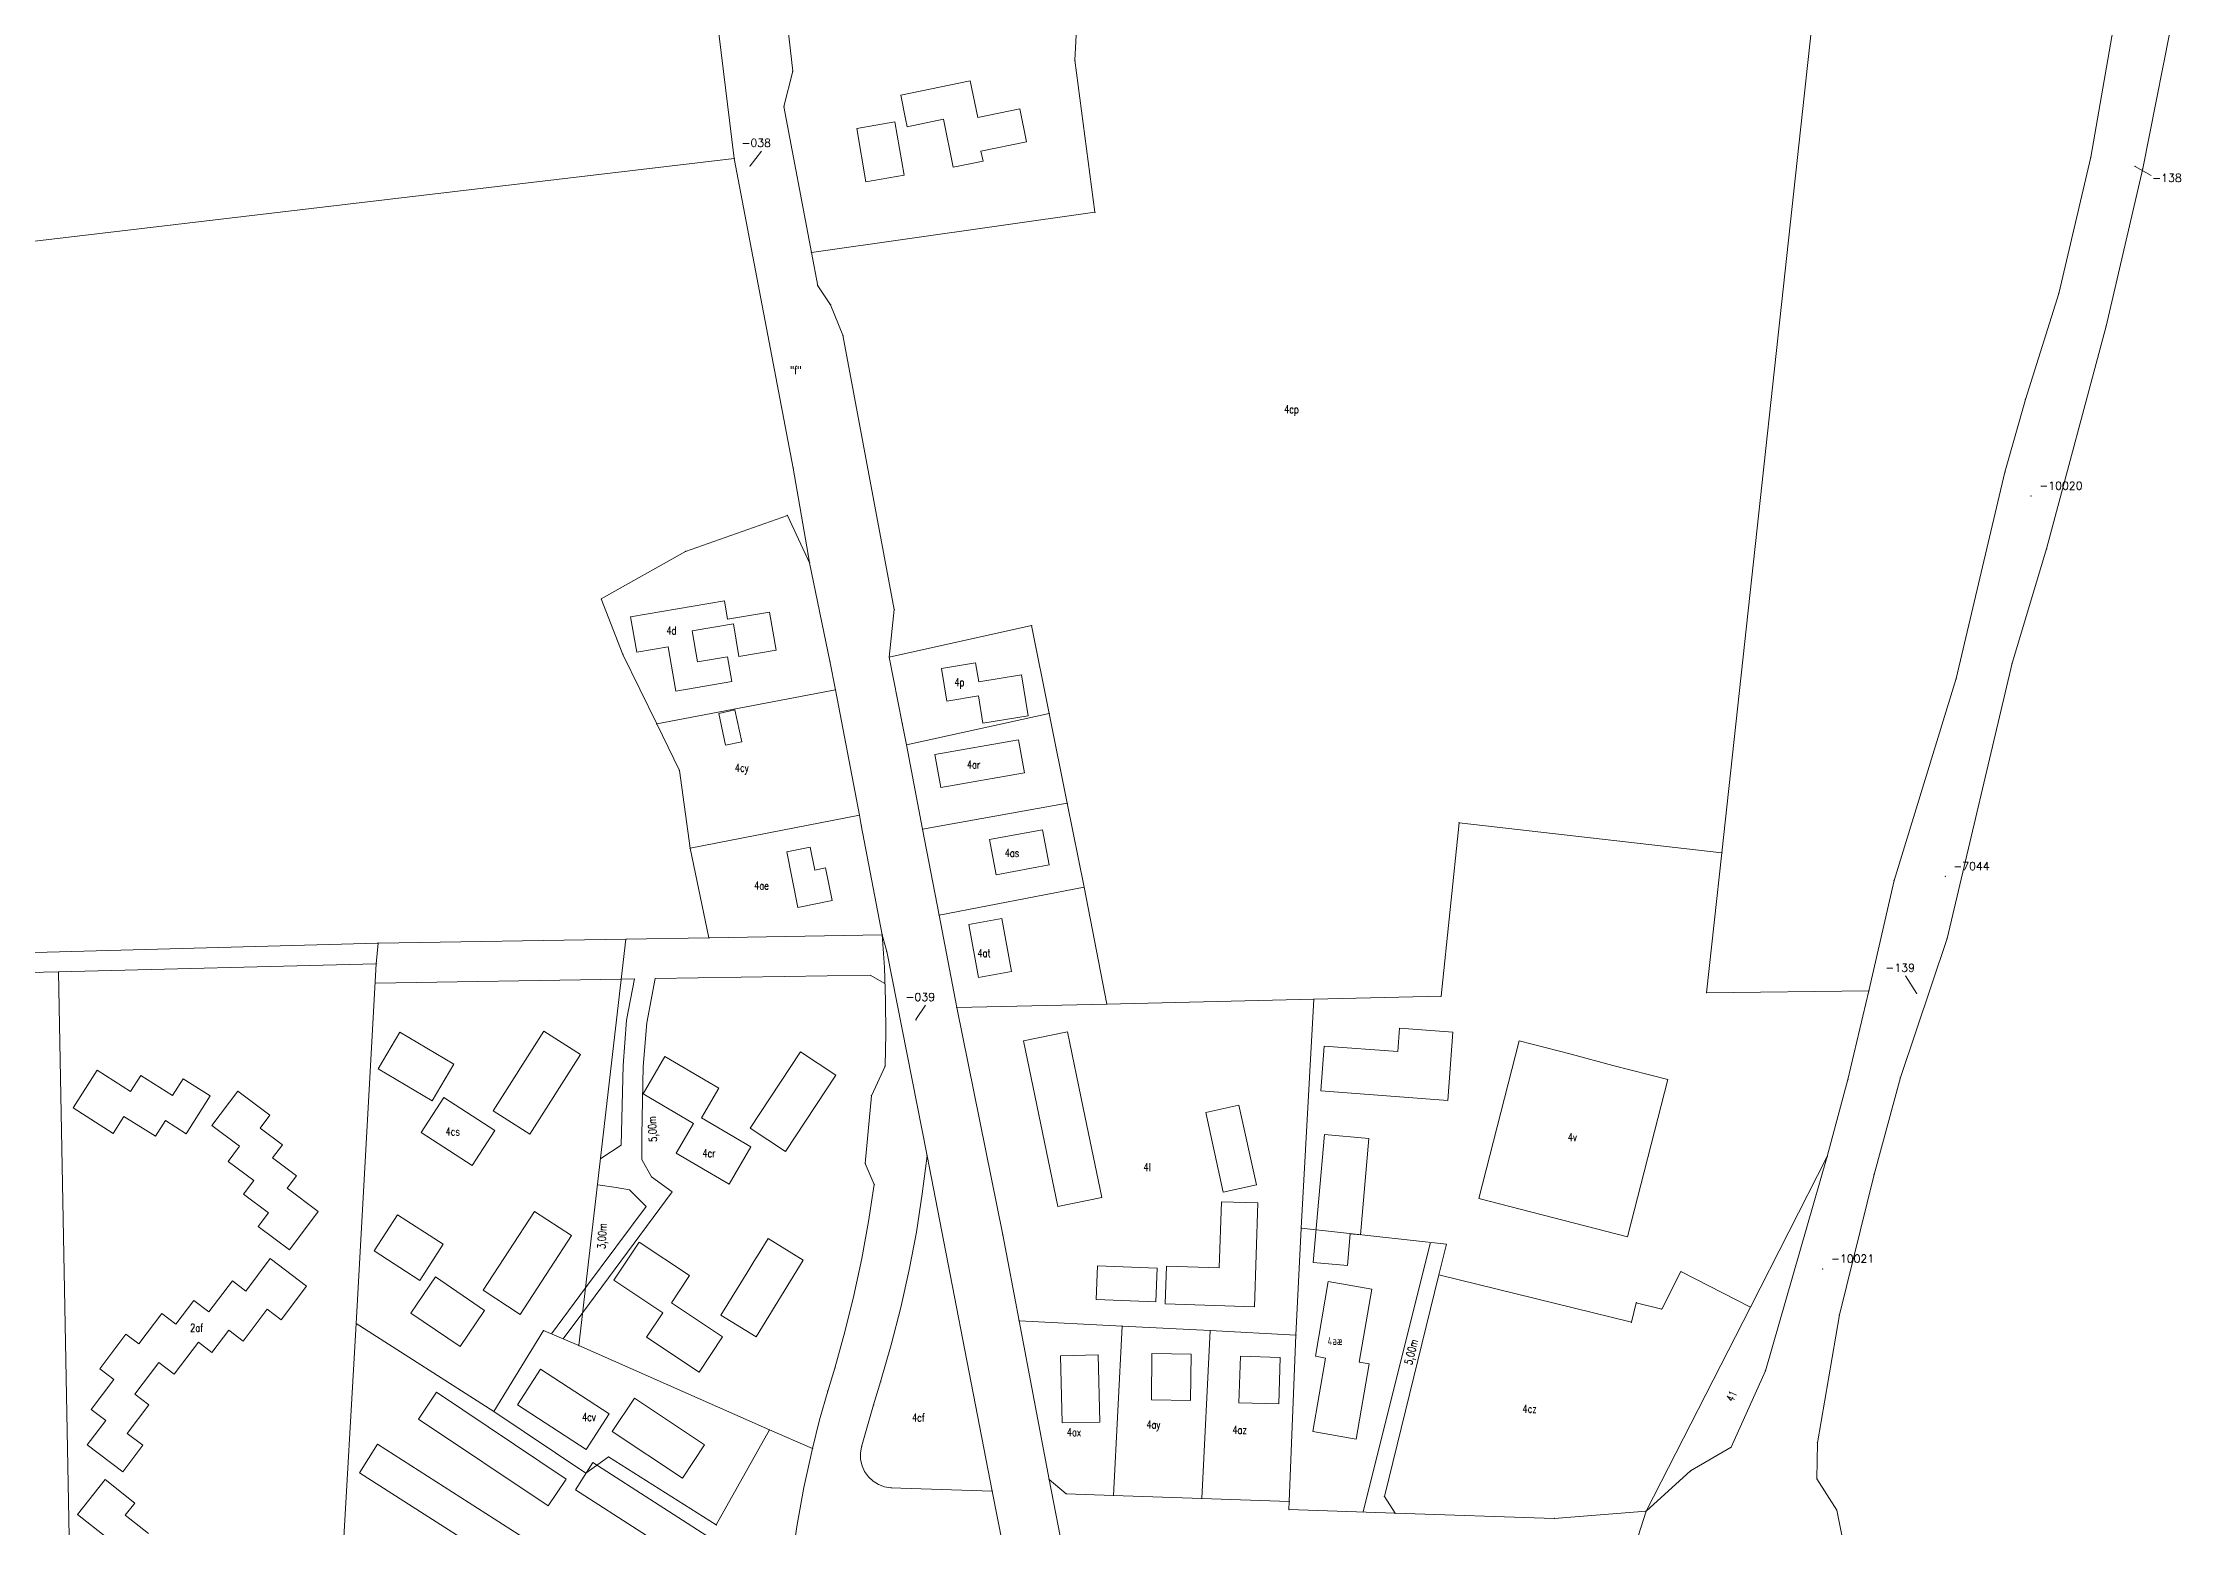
# Model space of a CAD drawing. Header units: millimetres. Extents: x 672113 to 680957, y 6130092 to 6137781.
# Drawn here: x 674643 to 675178, y 6131656 to 6132027 of the extents above; entities that cross this region are included whole.
import ezdxf

# ---------------------------------------------------------------- set-up
doc = ezdxf.new("R2010")
doc.units = ezdxf.units.MM
doc.header["$LTSCALE"] = 0.5
for name, color, linetype, lineweight in [('ADMN_GR', 1, 'Continuous', 5), ('bygning', 1, 'Continuous', 5), ('MILJOE', 1, 'Continuous', 5), ('OPTAGETVEJ', 1, 'Continuous', 5), ('skel', 142, 'Continuous', 5), ('SKELKREDS', 1, 'Continuous', 5), ('SKELPKT', 1, 'Continuous', 5)]:
    doc.layers.add(name, color=color, linetype=linetype, lineweight=lineweight)
for name, color, linetype, lineweight, plot in [('FIKS_PILE', 9, 'Continuous', 5, False), ('FIKS_TEKST', 6, 'Continuous', 5, False), ('FIKSPUNKT', 1, 'Continuous', 5, False)]:
    doc.layers.add(name, color=color, linetype=linetype, lineweight=lineweight, plot=plot)
doc.layers.add('MATRNR', color=12, linetype='Continuous')
doc.styles.get("Standard").update_dxf_attribs({"font": 'romans.shx', "width": 0.75})

# ---------------------------------------------------------------- blocks, each defined once
blk = doc.blocks.new('270552_270552.DWG_FMEBLOCK58')
at = {"layer": 'FIKS_PILE', "color": 6}
blk.add_line((1.41, 1.85), (-1.41, -1.85), dxfattribs=at)
blk = doc.blocks.new('270552_270552.DWG_FMEBLOCK60')
at = {"layer": 'FIKS_PILE', "color": 6}
blk.add_line((1.21, 1.8), (-1.21, -1.8), dxfattribs=at)
blk = doc.blocks.new('270552_270552.DWG_FMEBLOCK70')
at = {"layer": 'FIKS_PILE', "color": 6}
blk.add_line((-1.38, 2.16), (1.38, -2.16), dxfattribs=at)
blk = doc.blocks.new('270552_270552.DWG_FMEBLOCK71')
at = {"layer": 'FIKS_PILE', "color": 6}
blk.add_line((2.02, -1.12), (-2.02, 1.12), dxfattribs=at)

msp = doc.modelspace()

# ---------------------------------------------------------------- linework, layer by layer
at = {"layer": 'ADMN_GR', "color": 220}
for p, q in [((675070.18, 6131710.96), (675089.41, 6131748.56)), ((675089.41, 6131748.56), (675073.93, 6131695.05)), ((674978.7, 6131663.67), (674992.32, 6131719)), ((674992.32, 6131719), (675040.46, 6131707.18)), ((675048.03, 6131710.47), (675052.82, 6131719.84)), ((675052.82, 6131719.84), (675070.18, 6131710.96)), ((675040.46, 6131707.18), (675041.65, 6131712.04)), ((675041.65, 6131712.04), (675048.03, 6131710.47)), ((675073.93, 6131695.05), (675065.38, 6131675.95)), ((675065.38, 6131675.95), (675055.25, 6131670.02)), ((675055.25, 6131670.02), (675044.12, 6131660)), ((674978.7, 6131663.67), (674981.37, 6131659.44)), ((675021.18, 6131658.16), (674981.37, 6131659.44)), ((675021.18, 6131658.16), (675044.12, 6131660))]:
    msp.add_line(p, q, dxfattribs=at)
at = {"layer": 'bygning'}
for points in [[(674870.96, 6131995.8, 44.38), (674878.39, 6131997.33, 44.39), (674877.88, 6131999.83, 44.38), (674889.29, 6132002.18, 44.39), (674887.59, 6132010.42, 44.38), (674877.07, 6132008.25, 44.38), (674875.18, 6132017.39, 44.37), (674857.81, 6132013.8, 44.36), (674859.02, 6132007.94, 44.37), (674859.44, 6132005.92, 44.37), (674868.49, 6132007.79, 44.37)], [(674870.96, 6131995.8, 44.38), (674878.39, 6131997.33, 44.39), (674877.88, 6131999.83, 44.38), (674889.29, 6132002.18, 44.39), (674887.59, 6132010.42, 44.38), (674877.07, 6132008.25, 44.38), (674875.18, 6132017.39, 44.37), (674857.81, 6132013.8, 44.36), (674859.02, 6132007.94, 44.37), (674859.44, 6132005.92, 44.37), (674868.49, 6132007.79, 44.37)], [(674849.11, 6131992.18, 44.73), (674858.64, 6131993.81, 44.74), (674856.35, 6132007.15, 44.73), (674846.83, 6132005.52, 44.72)], [(674849.11, 6131992.18, 44.73), (674858.64, 6131993.81, 44.74), (674856.35, 6132007.15, 44.73), (674846.83, 6132005.52, 44.72)], [(674815.61, 6131867.29, 44.92), (674814.54, 6131873.48, 45.02), (674806.99, 6131872.18, 45.01), (674805.65, 6131879.98, 45.01), (674815.98, 6131881.75, 44.99), (674817.38, 6131873.54, 44.99), (674826.65, 6131875.13, 45), (674825.02, 6131884.65, 44.99), (674814.53, 6131882.85, 44.98), (674813.74, 6131887.5, 44.98), (674790.3, 6131883.48, 44.94), (674791.82, 6131874.65, 44.95), (674799.66, 6131876, 44.93), (674801.57, 6131864.88, 44.94)], [(674878.37, 6131856.89, 46.24), (674889.71, 6131858.75, 46.24), (674888.03, 6131869, 46.23), (674877.31, 6131867.24, 47.03), (674876.54, 6131871.94, 47.05), (674867.98, 6131870.54, 47.04), (674869.31, 6131862.39, 47.05), (674877.25, 6131863.69, 47.06)], [(674878.37, 6131856.89, 46.24), (674889.71, 6131858.75, 46.24), (674888.03, 6131869, 46.23), (674877.31, 6131867.24, 47.03), (674876.54, 6131871.94, 47.05), (674867.98, 6131870.54, 47.04), (674869.31, 6131862.39, 47.05), (674877.25, 6131863.69, 47.06)], [(674812.31, 6131859.33, 42.56), (674814.04, 6131851.35, 42.56), (674818.06, 6131852.22, 42.56), (674816.33, 6131860.2, 42.56)], [(674866.38, 6131849.03, 45.95), (674867.82, 6131840.82, 46.01), (674888.72, 6131844.48, 46.02), (674887.28, 6131852.7, 46.01)], [(674866.38, 6131849.03, 45.95), (674867.82, 6131840.82, 46.01), (674888.72, 6131844.48, 46.02), (674887.28, 6131852.7, 46.01)], [(674881.68, 6131818.98, 46.76), (674894.94, 6131821.47, 46.77), (674893.29, 6131830.27, 46.76), (674880.03, 6131827.79, 46.75)], [(674881.68, 6131818.98, 46.76), (674894.94, 6131821.47, 46.77), (674893.29, 6131830.27, 46.76), (674880.03, 6131827.79, 46.75)], [(674829.31, 6131824.75, 45.97), (674832.13, 6131810.82, 45.99), (674840.67, 6131812.55, 45.99), (674839.02, 6131820.7, 45.98), (674836.36, 6131820.16, 45.98), (674835.19, 6131825.94, 45.97)], [(674883.11, 6131808.07, 47.49), (674874.84, 6131806.58, 47.49), (674877.23, 6131793.36, 47.53), (674885.5, 6131794.85, 47.53)], [(674883.11, 6131808.07, 47.49), (674874.84, 6131806.58, 47.49), (674877.23, 6131793.36, 47.53), (674885.5, 6131794.85, 47.53)], [(674740.67, 6131762.53, 46.17), (674746.1, 6131771.7, 46.17), (674732.6, 6131779.69, 46.16), (674727.17, 6131770.52, 46.16)], [(674777.81, 6131774.06, 46.86), (674768.65, 6131779.9, 46.85), (674755.95, 6131760, 46.86), (674765.11, 6131754.15, 46.87)], [(674899.48, 6131779.75, 50.58), (674888.51, 6131777.47, 50.63), (674897.11, 6131736.09, 50.67), (674908.08, 6131738.37, 50.64), (674903.42, 6131760.77, 50.61)], [(674899.48, 6131779.75, 50.58), (674888.51, 6131777.47, 50.63), (674897.11, 6131736.09, 50.67), (674908.08, 6131738.37, 50.64), (674903.42, 6131760.77, 50.61)], [(674962.83, 6131764.98, 49.24), (674994.59, 6131762.63, 49.26), (674995.85, 6131779.65, 48.65), (674982.49, 6131780.63, 48.64), (674982.06, 6131774.83, 48.67), (674963.66, 6131776.19, 49.3)], [(674962.83, 6131764.98, 49.24), (674994.59, 6131762.63, 49.26), (674995.85, 6131779.65, 48.65), (674982.49, 6131780.63, 48.64), (674982.06, 6131774.83, 48.67), (674963.66, 6131776.19, 49.3)], [(674841.61, 6131768.92, 46.75), (674832.73, 6131774.77, 46.74), (674820.15, 6131755.66, 46.75), (674829.04, 6131749.81, 46.76)], [(675025.37, 6131774.21, 54.98), (675012.42, 6131777.54, 49.46), (675002.29, 6131738.12, 49.49), (675039.5, 6131728.56, 49.5), (675049.59, 6131767.83, 49.5), (675035.82, 6131771.36, 55.33)], [(675025.37, 6131774.21, 54.98), (675012.42, 6131777.54, 49.46), (675002.29, 6131738.12, 49.49), (675039.5, 6131728.56, 49.5), (675049.59, 6131767.83, 49.5), (675035.82, 6131771.36, 55.33)], [(674650.97, 6131760.72, 42.15), (674660.96, 6131754.38, 42.15), (674663.66, 6131758.63, 42.78), (674671.52, 6131753.64, 43.03), (674674.02, 6131757.57, 43.56), (674679.18, 6131754.3, 43.56), (674685.2, 6131763.77, 43.56), (674678.49, 6131768.03, 43.56), (674675.83, 6131763.83, 44.93), (674667.87, 6131768.88, 42.96), (674665.31, 6131764.85, 44.36), (674656.96, 6131770.15, 42.75)], [(674801.71, 6131749.42, 46.74), (674814.9, 6131741.71, 46.76), (674820.35, 6131751.02, 46.75), (674808, 6131758.24, 47.59), (674812.36, 6131765.7, 47.02), (674798.87, 6131773.58, 47.06), (674793.42, 6131764.24, 47.06), (674806.05, 6131756.86, 47.33)], [(674685.66, 6131756.34, 43.73), (674692.53, 6131751.19, 45.56), (674689.68, 6131747.38, 43.91), (674696.11, 6131742.56, 45.38), (674693.58, 6131739.18, 43.31), (674699.77, 6131734.54, 44.57), (674697.22, 6131731.13, 42.96), (674705.02, 6131725.29, 43.1), (674712.21, 6131734.88, 43.17), (674704.47, 6131740.68, 44.47), (674706.79, 6131743.76, 43.45), (674700.83, 6131748.23, 44.65), (674703.27, 6131751.49, 43.41), (674697.7, 6131755.66, 44.96), (674700.15, 6131758.93, 43.63), (674692.11, 6131764.96, 43.66)], [(674737.98, 6131754.61, 46.15), (674750.71, 6131746.36, 46.19), (674756.36, 6131755.06, 46.19), (674743.63, 6131763.32, 46.18)], [(674946.72, 6131741.53, 48.47), (674942.34, 6131761.43, 48.48), (674934.06, 6131759.61, 48.47), (674938.43, 6131739.71, 48.49)], [(674946.72, 6131741.53, 48.47), (674942.34, 6131761.43, 48.48), (674934.06, 6131759.61, 48.47), (674938.43, 6131739.71, 48.49)], [(674972.72, 6131729.02, 51.16), (674974.84, 6131753.13, 50.73), (674963.73, 6131754.11, 48.7), (674960.91, 6131722.13, 48.75), (674969.48, 6131721.38, 48.76), (674970.17, 6131729.25, 50.05)], [(674972.72, 6131729.02, 51.16), (674974.84, 6131753.13, 50.73), (674963.73, 6131754.11, 48.7), (674960.91, 6131722.13, 48.75), (674969.48, 6131721.38, 48.76), (674970.17, 6131729.25, 50.05)], [(674947.09, 6131736.98, 48.5), (674937.96, 6131737.29, 48.49), (674937.41, 6131720.78, 48.51), (674924.23, 6131721.22, 48.5), (674923.91, 6131711.76, 48.51), (674946.22, 6131711.01, 48.52)], [(674947.09, 6131736.98, 48.5), (674937.96, 6131737.29, 48.49), (674937.41, 6131720.78, 48.51), (674924.23, 6131721.22, 48.5), (674923.91, 6131711.76, 48.51), (674946.22, 6131711.01, 48.52)], [(674737.64, 6131717.62, 44.01), (674743.48, 6131726.66, 43.72), (674732.03, 6131734.05, 43.76), (674726.19, 6131725.01, 44.05)], [(674753.44, 6131715.17, 44.46), (674762.71, 6131709.15, 44.48), (674775.51, 6131728.85, 44.49), (674766.24, 6131734.87, 44.46)], [(674786.13, 6131717.66, 45.16), (674798.35, 6131709.56, 45.95), (674794.27, 6131703.42, 44.97), (674807.43, 6131694.69, 45.32), (674813.3, 6131703.53, 45.34), (674800.49, 6131712.03, 46.13), (674805.02, 6131718.87, 45.17), (674792.46, 6131727.2, 45.15)], [(674812.88, 6131708.94, 45.44), (674821.67, 6131703.53, 45.45), (674833.45, 6131722.66, 45.44), (674824.65, 6131728.07, 45.43), (674822.43, 6131724.46, 45.43), (674821.14, 6131722.36, 45.43), (674819.6, 6131719.87, 45.43)], [(674700.24, 6131723.09, 42.18), (674694.1, 6131714.98, 42.47), (674690.78, 6131717.5, 41.48), (674684.9, 6131709.75, 41.66), (674681.11, 6131712.62, 40.74), (674676.61, 6131706.69, 41.2), (674673.1, 6131709.35, 39.97), (674667.35, 6131701.76, 41.02), (674664.17, 6131704.17, 39.51), (674657.61, 6131695.51, 39.76), (674661.13, 6131692.84, 40.32), (674655.47, 6131685.38, 39.02), (674659.11, 6131682.62, 39.65), (674654.49, 6131676.52, 38.53), (674663.35, 6131669.81, 38.56), (674668.37, 6131676.43, 38.56), (674664.48, 6131679.38, 39.93), (674669.88, 6131686.5, 39.2), (674666.36, 6131689.17, 40.04), (674672.37, 6131697.1, 40.29), (674676.24, 6131694.17, 39.55), (674682.29, 6131702.16, 40.81), (674685.66, 6131699.6, 39.97), (674689.89, 6131705.18, 41.48), (674693.45, 6131702.49, 40.53), (674699.46, 6131710.42, 42.25), (674702.92, 6131707.79, 41.24), (674709.31, 6131716.21, 41.76)], [(674921.95, 6131720.69, 48.42), (674907.04, 6131721.31, 48.43), (674906.69, 6131712.86, 48.44), (674921.6, 6131712.25, 48.43)], [(674921.95, 6131720.69, 48.42), (674907.04, 6131721.31, 48.43), (674906.69, 6131712.86, 48.44), (674921.6, 6131712.25, 48.43)], [(674741.49, 6131718.49, 43.99), (674735.36, 6131709.43, 44.02), (674747.69, 6131701.09, 44.06), (674753.82, 6131710.15, 44.03)], [(674960.81, 6131679.86, 48.86), (674971.65, 6131678, 48.87), (674974.87, 6131696.78, 48.86), (674972.41, 6131697.2, 49.35), (674975.54, 6131715.45, 49.36), (674964.65, 6131717.32, 49.38), (674961.45, 6131698.67, 49.39), (674963.96, 6131698.24, 49.71)], [(674960.81, 6131679.86, 48.86), (674971.65, 6131678, 48.87), (674974.87, 6131696.78, 48.86), (674972.41, 6131697.2, 49.35), (674975.54, 6131715.45, 49.36), (674964.65, 6131717.32, 49.38), (674961.45, 6131698.67, 49.39), (674963.96, 6131698.24, 49.71)], [(674779.17, 6131675.38, 42.47), (674784.97, 6131684.28, 42.49), (674767.79, 6131695.47, 42.47), (674761.99, 6131686.57, 42.48)], [(674907.61, 6131682.24, 46.81), (674907.2, 6131699.04, 46.8), (674897.76, 6131698.8, 46.79), (674898.17, 6131682.01, 46.83)], [(674907.61, 6131682.24, 46.81), (674907.2, 6131699.04, 46.8), (674897.76, 6131698.8, 46.79), (674898.17, 6131682.01, 46.83)], [(674930.26, 6131687.65, 47.93), (674930.39, 6131699.22, 47.95), (674920.58, 6131699.33, 47.94), (674920.46, 6131687.75, 47.98)], [(674930.26, 6131687.65, 47.93), (674930.39, 6131699.22, 47.95), (674920.58, 6131699.33, 47.94), (674920.46, 6131687.75, 47.98)], [(674942.36, 6131687.05, 48.12), (674952.33, 6131686.75, 48.13), (674952.69, 6131698.4, 48.12), (674942.72, 6131698.71, 48.11)], [(674942.36, 6131687.05, 48.12), (674952.33, 6131686.75, 48.13), (674952.69, 6131698.4, 48.12), (674942.72, 6131698.71, 48.11)], [(674774.22, 6131668, 41.88), (674741.82, 6131689.71, 41.87), (674737.31, 6131682.99, 41.87), (674769.71, 6131661.27, 41.91)], [(674791.24, 6131688.17, 42.24), (674785.73, 6131679.88, 42.24), (674803.23, 6131668.24, 42.26), (674808.75, 6131676.53, 42.26)], [(674727.05, 6131676.67, 40.5), (674722.5, 6131669.56, 40.5), (674759.94, 6131645.63, 40.55), (674764.49, 6131652.75, 40.54)], [(674780.87, 6131672.1, 42.01), (674776.49, 6131665.28, 41.91), (674809.67, 6131643.97, 42.08), (674814.05, 6131650.79, 42.07)]]:
    msp.add_polyline3d(points, close=True, dxfattribs=at)
msp.add_polyline3d([(674669.8, 6131654.39, 37.33), (674663.99, 6131658.98, 39.37), (674666.37, 6131661.99, 37.86), (674658.93, 6131667.88, 38), (674652.03, 6131659.17, 37.76), (674659.46, 6131653.29, 38.81)], dxfattribs=at)
at = {"layer": 'FIKSPUNKT', "color": 6}
for p in [(674820.15, 6131996.12), (675166.31, 6131996.03), (675140.37, 6131913.68), (675118.89, 6131818.6), (675111.76, 6131789.4), (674861.62, 6131782.75), (675088.3, 6131720.49)]:
    msp.add_point(p, dxfattribs=at)
at = {"layer": 'MILJOE', "color": 7}
for points in [[(674957.92, 6131730.71), (674994.2, 6131726.67), (674992.32, 6131719), (675040.46, 6131707.18), (675041.65, 6131712.04), (675048.03, 6131710.47), (675052.82, 6131719.84), (675070.18, 6131710.96), (675089.41, 6131748.56), (675094.58, 6131767.84), (675099.8, 6131790), (675059.26, 6131789.53), (675063.06, 6131824.47), (674997.37, 6131832), (674992.87, 6131788.66), (674961.04, 6131787.91)], [(675044.12, 6131660), (675070.18, 6131710.96), (675052.82, 6131719.84), (675048.03, 6131710.47), (675041.65, 6131712.04), (675040.46, 6131707.18), (674992.32, 6131719), (674978.7, 6131663.67), (674981.37, 6131659.44), (675021.18, 6131658.16)]]:
    msp.add_lwpolyline(points, close=True, dxfattribs=at)
at = {"layer": 'OPTAGETVEJ', "color": 8}
for p, q in [((674647.34, 6131794.73), (674628.62, 6131794.39)), ((674787.99, 6131792.91), (674726.45, 6131791.9)), ((674791.24, 6131792.96), (674787.99, 6131792.91)), ((674791.24, 6131792.96), (674789.28, 6131782.69)), ((674796.42, 6131793.05), (674794.32, 6131782.01)), ((674850.19, 6131793.95), (674796.42, 6131793.05)), ((674850.19, 6131793.95), (674853.85, 6131791.83)), ((674853.85, 6131791.83), (674853.88, 6131791.82)), ((674789.28, 6131782.69), (674788.41, 6131771.33)), ((674794.32, 6131782.01), (674793.48, 6131771.06)), ((674788.41, 6131771.33), (674787.95, 6131751.39)), ((674793.48, 6131771.06), (674793.09, 6131753.97)), ((674793.09, 6131753.97), (674793.14, 6131747.85)), ((674782.8, 6131748.11), (674782.85, 6131748.14)), ((674782.85, 6131748.14), (674787.95, 6131751.39)), ((674793.14, 6131747.85), (674795.49, 6131743.51)), ((674795.49, 6131743.51), (674800.66, 6131739.76)), ((674800.66, 6131739.76), (674778.35, 6131709.63)), ((674782.09, 6131741.52), (674782.04, 6131741.52)), ((674786.72, 6131740.89), (674782.09, 6131741.52)), ((674790.03, 6131740.29), (674786.72, 6131740.89)), ((674794.19, 6131736.13), (674790.03, 6131740.29)), ((674794.19, 6131736.13), (674779.05, 6131715.75)), ((674990.16, 6131726.86), (674973.37, 6131659.77)), ((674990.17, 6131726.91), (674990.16, 6131726.86)), ((674779.05, 6131715.75), (674770.56, 6131704.3)), ((674778.35, 6131709.63), (674773.48, 6131703.06)), ((674770.56, 6131704.3), (674770.52, 6131704.25)), ((674773.48, 6131703.06), (674773.44, 6131703.01)), ((674973.37, 6131659.77), (674973.35, 6131659.72))]:
    msp.add_line(p, q, dxfattribs=at)
at = {"layer": 'skel', "color": 40}
for p, q in [((674804.91, 6132090.4), (674816.2, 6131997.99)), ((674830.81, 6132019.79), (674824.14, 6132078.59)), ((674903.74, 6132068.76), (674901.36, 6132022.56)), ((675167.73, 6132070.1), (675155.28, 6131998.32)), ((675088.97, 6132062.68), (675063.06, 6131824.47)), ((675168.28, 6131995.46), (675177.88, 6132043.9)), ((674901.36, 6132022.56), (674906.35, 6131984.56)), ((674828.6, 6132011.02), (674830.81, 6132019.79)), ((674835.5, 6131974.49), (674828.6, 6132011.02)), ((674580.9, 6131970.2), (674816.2, 6131997.99)), ((674816.2, 6131997.99), (674830.94, 6131920.65)), ((675155.28, 6131998.32), (675147.28, 6131964.3)), ((675159.08, 6131956.12), (675168.28, 6131995.46)), ((674906.35, 6131984.56), (674835.5, 6131974.49)), ((674837.07, 6131966.19), (674835.5, 6131974.49)), ((674840.29, 6131961.45), (674837.07, 6131966.19)), ((674843.36, 6131953.84), (674840.29, 6131961.45)), ((675147.28, 6131964.3), (675138.94, 6131937.81)), ((675144.23, 6131900.44), (675159.08, 6131956.12)), ((674856.19, 6131885.3), (674843.36, 6131953.84)), ((675138.94, 6131937.81), (675133.83, 6131919.62)), ((674830.94, 6131920.65), (674834.64, 6131899)), ((675133.83, 6131919.62), (675121.66, 6131868.04)), ((674804.02, 6131899.83), (674829.51, 6131908.79)), ((674829.51, 6131908.79), (674835.03, 6131896.99)), ((674782.98, 6131887.95), (674804.02, 6131899.83)), ((674834.64, 6131899), (674835.03, 6131896.99)), ((675135.6, 6131871.86), (675144.23, 6131900.44)), ((674840.13, 6131872.36), (674835.03, 6131896.99)), ((674788.37, 6131874.08), (674782.98, 6131887.95)), ((674854.95, 6131873.37), (674856.19, 6131885.3)), ((674890.54, 6131881.26), (674854.95, 6131873.37)), ((674894.93, 6131859.3), (674890.54, 6131881.26)), ((674796.82, 6131856.71), (674788.37, 6131874.08)), ((674840.13, 6131872.36), (674841.49, 6131865.25)), ((674858.21, 6131856.88), (674854.95, 6131873.37)), ((675119.35, 6131803.06), (675135.6, 6131871.86)), ((674796.82, 6131856.71), (674841.49, 6131865.25)), ((674841.49, 6131865.25), (674847.51, 6131833.86)), ((675121.66, 6131868.04), (675106.12, 6131817.61)), ((674802.49, 6131845.08), (674796.82, 6131856.71)), ((674859.26, 6131851.48), (674858.21, 6131856.88)), ((674859.26, 6131851.48), (674894.93, 6131859.3)), ((674899.42, 6131836.89), (674894.93, 6131859.3)), ((674863.29, 6131830.39), (674859.26, 6131851.48)), ((674805.15, 6131825.63), (674802.49, 6131845.08)), ((674805.15, 6131825.63), (674847.51, 6131833.86)), ((674847.51, 6131833.86), (674847.96, 6131831.4)), ((674863.29, 6131830.39), (674899.42, 6131836.89)), ((674903.63, 6131815.88), (674899.42, 6131836.89)), ((674847.96, 6131831.4), (674853.2, 6131804)), ((674867.39, 6131808.94), (674863.29, 6131830.39)), ((674997.37, 6131832), (674992.87, 6131788.66)), ((675063.06, 6131824.47), (674997.37, 6131832)), ((674805.15, 6131825.63), (674809.88, 6131803.24)), ((675063.06, 6131824.47), (675059.26, 6131789.53)), ((675106.12, 6131817.61), (675099.8, 6131790)), ((674867.39, 6131808.94), (674903.63, 6131815.88)), ((674909.36, 6131786.7), (674903.63, 6131815.88)), ((674871.82, 6131785.82), (674867.39, 6131808.94)), ((674727.18, 6131801.92), (674628.19, 6131799.24)), ((674726.73, 6131796.78), (674727.18, 6131801.92)), ((674789.14, 6131802.87), (674727.18, 6131801.92)), ((674789.14, 6131802.87), (674777.38, 6131701.33)), ((674809.88, 6131803.24), (674789.14, 6131802.87)), ((674853.2, 6131804), (674809.88, 6131803.24)), ((674853.2, 6131804), (674854.32, 6131799.84)), ((675107.71, 6131768.32), (675119.35, 6131803.06)), ((674647.34, 6131794.73), (674726.73, 6131796.78)), ((674726.73, 6131796.78), (674721.71, 6131706.83)), ((674854.32, 6131799.84), (674864.41, 6131748.78)), ((674650.38, 6131633.21), (674647.34, 6131794.73)), ((674909.36, 6131786.7), (674871.82, 6131785.82)), ((674871.82, 6131785.82), (674883.32, 6131729.01)), ((674961.04, 6131787.91), (674909.36, 6131786.7)), ((674961.04, 6131787.91), (674957.92, 6131730.71)), ((674992.87, 6131788.66), (674961.04, 6131787.91)), ((675059.26, 6131789.53), (675099.8, 6131790)), ((675099.8, 6131790), (675094.58, 6131767.84)), ((674853.91, 6131771.14), (674850.47, 6131763.76)), ((674850.47, 6131763.76), (674848.93, 6131746.83)), ((675094.58, 6131767.84), (675089.41, 6131748.56)), ((675101.11, 6131744.12), (675107.71, 6131768.32)), ((674864.41, 6131748.78), (674880.68, 6131664.98)), ((674848.93, 6131746.83), (674851.19, 6131741.62)), ((675092.44, 6131709.02), (675101.11, 6131744.12)), ((674883.32, 6131729.01), (674887.38, 6131707.57)), ((674957.92, 6131730.71), (674956.61, 6131703.97)), ((674957.92, 6131730.71), (674994.2, 6131726.67)), ((674992.32, 6131719), (674994.2, 6131726.67)), ((675044.12, 6131660), (675070.18, 6131710.96)), ((674721.71, 6131706.83), (674716.9, 6131623.37)), ((674721.71, 6131706.83), (674756.09, 6131684.89)), ((674768.54, 6131705.1), (674756.09, 6131684.89)), ((674777.38, 6131701.33), (674768.54, 6131705.1)), ((674887.38, 6131707.57), (674894.88, 6131667.92)), ((674913.14, 6131706.23), (674887.38, 6131707.57)), ((674913.14, 6131706.23), (674910.98, 6131663.91)), ((674935.2, 6131705.08), (674913.14, 6131706.23)), ((674935.2, 6131705.08), (674933.06, 6131663.14)), ((674956.61, 6131703.97), (674935.2, 6131705.08)), ((675086.94, 6131677.08), (675092.44, 6131709.02)), ((674825.05, 6131680.28), (674777.38, 6131701.33)), ((674956.61, 6131703.97), (674954.93, 6131662.37)), ((674841.35, 6131695.71), (674839.58, 6131689.97)), ((674852.79, 6131692.3), (674851.02, 6131686.51)), ((674756.09, 6131684.89), (674779.14, 6131669.5)), ((674851.02, 6131686.51), (674848.05, 6131676.06)), ((674811.69, 6131656.53), (674825.05, 6131680.28)), ((674835.77, 6131675.63), (674825.05, 6131680.28)), ((674779.14, 6131669.5), (674784.75, 6131673.52)), ((674784.75, 6131673.52), (674811.69, 6131656.53)), ((675086.83, 6131668.06), (675086.94, 6131677.08)), ((674899.19, 6131664.33), (674894.88, 6131667.92)), ((674894.88, 6131667.92), (674900.26, 6131640.49)), ((675091.79, 6131660.23), (675086.83, 6131668.06)), ((674880.68, 6131664.98), (674855.37, 6131665.84)), ((674880.68, 6131664.98), (674884.66, 6131644.67)), ((674910.98, 6131663.91), (674899.19, 6131664.33)), ((674933.06, 6131663.14), (674910.98, 6131663.91)), ((674954.93, 6131662.37), (674933.06, 6131663.14)), ((674954.86, 6131660.37), (674954.93, 6131662.37)), ((674981.37, 6131659.44), (674954.86, 6131660.37)), ((675039.47, 6131645.42), (675044.12, 6131660)), ((675093.67, 6131651.08), (675091.79, 6131660.23))]:
    msp.add_line(p, q, dxfattribs=at)
for points in [[(674853.2, 6131804), (674853.73, 6131795.8), (674854.02, 6131787.58), (674854.08, 6131779.36), (674853.91, 6131771.14)], [(674852.79, 6131692.3), (674855.46, 6131701.55), (674857.84, 6131710.87), (674859.93, 6131720.27), (674861.72, 6131729.72), (674863.21, 6131739.23), (674864.41, 6131748.78)], [(674841.35, 6131695.71), (674843.88, 6131704.76), (674846.13, 6131713.89), (674848.1, 6131723.08), (674849.79, 6131732.32), (674851.19, 6131741.62)], [(674839.58, 6131689.97), (674837.54, 6131682.83), (674835.77, 6131675.63)], [(674828.79, 6131606.56), (674828.62, 6131616.51), (674828.83, 6131626.45), (674829.44, 6131636.38), (674830.44, 6131646.28), (674831.83, 6131656.13), (674833.61, 6131665.92), (674835.77, 6131675.63)], [(674848.05, 6131676.06), (674847.76, 6131674.48), (674847.79, 6131672.88), (674848.14, 6131671.32), (674848.8, 6131669.85), (674849.73, 6131668.55), (674850.9, 6131667.46), (674852.27, 6131666.62), (674853.78, 6131666.08), (674855.37, 6131665.84)]]:
    msp.add_lwpolyline(points, dxfattribs=at)
at = {"layer": 'SKELKREDS', "color": 250, "true_color": 0x333333}
for p in [(674830.81, 6132019.79), (674828.6, 6132011.02), (674816.2, 6131997.99), (675155.28, 6131998.32), (675168.28, 6131995.46), (674837.07, 6131966.19), (674840.29, 6131961.45), (675147.28, 6131964.3), (675159.08, 6131956.12), (674843.36, 6131953.84), (675138.94, 6131937.81), (674830.94, 6131920.65), (675133.83, 6131919.62), (674829.51, 6131908.79), (674804.02, 6131899.83), (674834.64, 6131899), (675144.23, 6131900.44), (674835.03, 6131896.99), (674782.98, 6131887.95), (674856.19, 6131885.3), (674788.37, 6131874.08), (674840.13, 6131872.36), (674854.95, 6131873.37), (675135.6, 6131871.86), (674841.49, 6131865.25), (675121.66, 6131868.04), (674796.82, 6131856.71), (674858.21, 6131856.88), (674859.26, 6131851.48), (674802.49, 6131845.08), (674847.51, 6131833.86), (674847.96, 6131831.4), (674805.15, 6131825.63), (675106.12, 6131817.61), (674727.18, 6131801.92), (674789.14, 6131802.87), (674853.2, 6131804), (675119.35, 6131803.06), (674726.73, 6131796.78), (674854.32, 6131799.84), (674647.34, 6131794.73), (674871.82, 6131785.82), (675099.8, 6131790), (674853.91, 6131771.14), (674850.47, 6131763.76), (675094.58, 6131767.84), (675107.71, 6131768.32), (674864.41, 6131748.78), (674848.93, 6131746.83), (675101.11, 6131744.12), (674851.19, 6131741.62), (674883.32, 6131729.01), (674721.71, 6131706.83), (675092.44, 6131709.02), (674841.35, 6131695.71), (674839.58, 6131689.97), (674852.79, 6131692.3), (674851.02, 6131686.51), (674835.77, 6131675.63), (674848.05, 6131676.06), (675086.94, 6131677.08), (674894.88, 6131667.92), (675086.83, 6131668.06), (674855.37, 6131665.84), (674880.68, 6131664.98), (674899.19, 6131664.33), (674910.98, 6131663.91), (674954.93, 6131662.37), (674954.86, 6131660.37), (675091.79, 6131660.23)]:
    msp.add_point(p, dxfattribs=at)
at = {"layer": 'SKELPKT', "color": 253, "true_color": 0x999999}
for p in [(674901.36, 6132022.56), (674906.35, 6131984.56), (674835.5, 6131974.49), (674890.54, 6131881.26), (674894.93, 6131859.3), (674899.42, 6131836.89), (674863.29, 6131830.39), (674997.37, 6131832), (675063.06, 6131824.47), (674903.63, 6131815.88), (674867.39, 6131808.94), (674809.88, 6131803.24), (674909.36, 6131786.7), (674961.04, 6131787.91), (674992.87, 6131788.66), (675059.26, 6131789.53), (674957.92, 6131730.71), (674768.54, 6131705.1), (674887.38, 6131707.57), (674913.14, 6131706.23), (674935.2, 6131705.08), (674777.38, 6131701.33), (674956.61, 6131703.97), (674756.09, 6131684.89), (674825.05, 6131680.28), (674784.75, 6131673.52), (674779.14, 6131669.5), (674933.06, 6131663.14), (674811.69, 6131656.53)]:
    msp.add_point(p, dxfattribs=at)
at = {"layer": 'SKELPKT', "color": 250, "true_color": 0x333333}
for p in [(675089.41, 6131748.56), (674994.2, 6131726.67), (674992.32, 6131719), (675052.82, 6131719.84), (675041.65, 6131712.04), (675048.03, 6131710.47), (675070.18, 6131710.96), (675040.46, 6131707.18), (675073.93, 6131695.05), (675065.38, 6131675.95), (675055.25, 6131670.02), (674978.7, 6131663.67), (674981.37, 6131659.44), (675021.18, 6131658.16), (675044.12, 6131660)]:
    msp.add_point(p, dxfattribs=at)

# ---------------------------------------------------------------- block references
at = {"layer": 'FIKS_PILE', "color": 6}
for name, p in [('270552_270552.DWG_FMEBLOCK58', (674821.62, 6131998.02)), ('270552_270552.DWG_FMEBLOCK71', (675168.38, 6131994.9)), ('270552_270552.DWG_FMEBLOCK70', (675110.34, 6131791.6)), ('270552_270552.DWG_FMEBLOCK60', (674862.84, 6131784.61))]:
    msp.add_blockref(name, p, dxfattribs=at)

# ---------------------------------------------------------------- texts
at = {"layer": 'FIKS_TEKST'}
for s, p in [('-038', (674818.01, 6132000.91)), ('-138', (675170.65, 6131992.16)), ('-10020', (675142.41, 6131915.24)), ('-7044', (675120.92, 6131820.16)), ('-139', (675103.94, 6131794.77)), ('-039', (674859.03, 6131787.45)), ('-10021', (675090.34, 6131722.07))]:
    msp.add_text(s, height=2, dxfattribs=at).set_placement(p)
at = {"layer": 'MATRNR', "width": 0.75}
for s, p in [('"f"', (674830.16, 6131944.09)), ('4cp', (674953.65, 6131934.35)), ('4d', (674799.23, 6131879.05)), ('4p', (674871.23, 6131866.15)), ('4cy', (674816.36, 6131844.76)), ('4ar', (674874.36, 6131845.52)), ('4as', (674883.81, 6131823.45)), ('4ae', (674821.19, 6131815.29)), ('4at', (674876.99, 6131798.45)), ('4cs', (674744.07, 6131753.85)), ('4v', (675024.53, 6131752.47)), ('4cr', (674808.25, 6131748.41)), ('4l', (674918.51, 6131744.91)), ('2af', (674680.21, 6131704.81)), ('4aæ', (674964.54, 6131701.51)), ('4cv', (674778.16, 6131682.5)), ('4cf', (674860.64, 6131682.36)), ('4cz', (675013.23, 6131684.56)), ('4ax', (674899.34, 6131678.71)), ('4ay', (674919.21, 6131680.59)), ('4az', (674940.72, 6131679.27))]:
    msp.add_text(s, height=2, dxfattribs=at).set_placement(p)
for s, rotation, p in [('5,00m', 93.0682, (674796.92, 6131752.3)), ('3,00m', 86.928, (674783.97, 6131725.46)), ('5,00m', 75.8455, (674985.57, 6131696.4)), ('41', 66, (675065.91, 6131687.14))]:
    msp.add_text(s, height=2, rotation=rotation, dxfattribs=at).set_placement(p)

doc.saveas('drawing.dxf')
